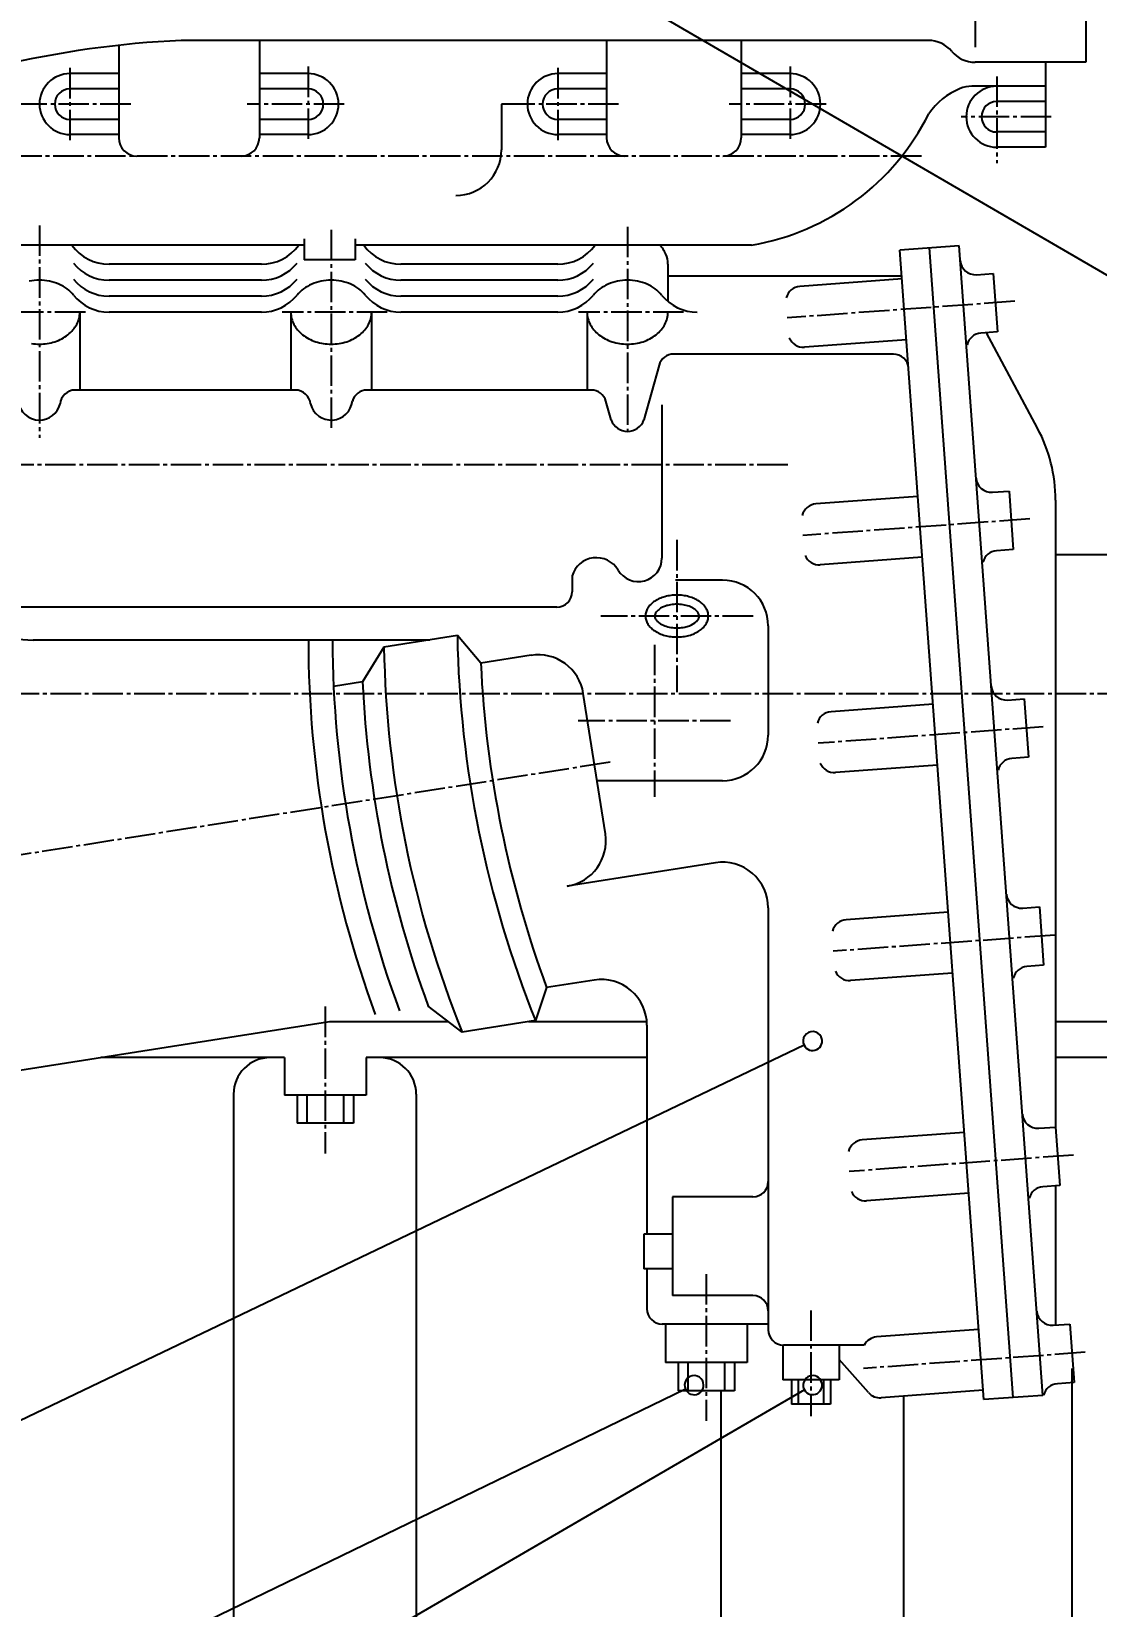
# Model space of a CAD drawing. Extents: x 332 to 10230, y 47 to 4650.
# Drawn here: x 1031 to 1380, y 3440 to 3957 of the extents above; entities that cross this region are included whole.
import ezdxf

# ---------------------------------------------------------------- set-up
doc = ezdxf.new("R2010")
doc.units = 0
doc.linetypes.add('GEN7', pattern=[13.75, 10, -1.25, 1.25, -1.25])
doc.layers.get('0').update_dxf_attribs({"linetype": 'CONTINUOUS'})
doc.layers.get('DEFPOINTS').update_dxf_attribs({"linetype": 'CONTINUOUS'})
for name, color, linetype in [('5', 3, 'CONTINUOUS'), ('LV-0', 7, 'CONTINUOUS'), ('LV-4', 3, 'CONTINUOUS'), ('LV-7', 4, 'GEN7')]:
    doc.layers.add(name, color=color, linetype=linetype)
doc.styles.get("Standard").update_dxf_attribs({"font": 'geniso.shx'})
doc.dimstyles.new('GEN-ISO', dxfattribs={"dimtxt": 3.5, "dimasz": 4, "dimexe": 1, "dimexo": 1, "dimgap": 0.6, "dimtad": 1, "dimtxsty": 'STANDARD', "dimcen": 0, "dimclrd": 256, "dimclre": 256, "dimclrt": 2, "dimazin": 3, "dimtp": 0.1, "dimtm": 0.1, "dimtfac": 0.71, "dimtdec": 3, "dimtmove": 0, "dimatfit": 3, "dimtzin": 0})

# ---------------------------------------------------------------- blocks, each defined once
blk = doc.blocks.new('*D93')
at = {"linetype": 'BYBLOCK'}
for p, q in [((1372.343572, 3517.653608), (1372.343572, 3018.354222)), ((772.104601, 3466.121217), (772.104601, 3018.354222)), ((1352.343572, 3023.354222), (792.104601, 3023.354222))]:
    blk.add_line(p, q, dxfattribs=at)
for points in [[(792.104601, 3026.687556), (792.104601, 3020.020889), (772.104601, 3023.354222)], [(1352.343572, 3026.687556), (1352.343572, 3020.020889), (1372.343572, 3023.354222)]]:
    blk.add_solid(points, dxfattribs=at)
at = {"layer": 'DEFPOINTS', "color": 0, "linetype": 'BYBLOCK'}
for p in [(1372.343572, 3522.653608), (772.104601, 3471.121217), (772.104601, 3023.354222)]:
    blk.add_point(p, dxfattribs=at)
at = {"color": 2, "linetype": 'BYBLOCK', "insert": (1070.44738, 3035.104222), "char_height": 17.5, "attachment_point": 5}
blk.add_mtext('ca. 615', dxfattribs=at)
blk = doc.blocks.new('*D94')
at = {"linetype": 'BYBLOCK'}
for p, q in [((1740.260601, 4007.154217), (1740.260601, 2966.508023)), ((772.104601, 3466.121217), (772.104601, 2966.508023)), ((792.104601, 2971.508023), (1720.260601, 2971.508023))]:
    blk.add_line(p, q, dxfattribs=at)
for points in [[(792.104601, 2974.841356), (792.104601, 2968.174689), (772.104601, 2971.508023)], [(1720.260601, 2974.841356), (1720.260601, 2968.174689), (1740.260601, 2971.508023)]]:
    blk.add_solid(points, dxfattribs=at)
at = {"layer": 'DEFPOINTS', "color": 0, "linetype": 'BYBLOCK'}
for p in [(1740.260601, 4012.154217), (772.104601, 3471.121217), (1740.260601, 2971.508023)]:
    blk.add_point(p, dxfattribs=at)
at = {"color": 2, "linetype": 'BYBLOCK', "insert": (1255.723187, 2983.259745), "char_height": 17.5, "attachment_point": 5}
blk.add_mtext('968.2', dxfattribs=at)
blk = doc.blocks.new('*D95')
at = {"linetype": 'BYBLOCK'}
for p, q in [((1794.604601, 3764.779217), (1794.604601, 2918.365117)), ((772.104601, 3466.121217), (772.104601, 2918.365117)), ((1774.604601, 2923.365117), (792.104601, 2923.365117))]:
    blk.add_line(p, q, dxfattribs=at)
for points in [[(792.104601, 2926.69845), (792.104601, 2920.031783), (772.104601, 2923.365117)], [(1774.604601, 2926.69845), (1774.604601, 2920.031783), (1794.604601, 2923.365117)]]:
    blk.add_solid(points, dxfattribs=at)
at = {"layer": 'DEFPOINTS', "color": 0, "linetype": 'BYBLOCK'}
for p in [(1794.604601, 3769.779217), (772.104601, 3471.121217), (772.104601, 2923.365117)]:
    blk.add_point(p, dxfattribs=at)
at = {"color": 2, "linetype": 'BYBLOCK', "insert": (1272.398, 2935.115117), "char_height": 17.5, "attachment_point": 5}
blk.add_mtext('1022.5', dxfattribs=at)
blk = doc.blocks.new('*D96')
at = {"linetype": 'BYBLOCK'}
for p, q in [((1901.604476, 3771.904096), (1901.604476, 2868.370564)), ((772.104601, 3466.121217), (772.104601, 2868.370564)), ((792.104601, 2873.370564), (1881.604476, 2873.370564))]:
    blk.add_line(p, q, dxfattribs=at)
for points in [[(792.104601, 2876.703897), (792.104601, 2870.03723), (772.104601, 2873.370564)], [(1881.604476, 2876.703897), (1881.604476, 2870.03723), (1901.604476, 2873.370564)]]:
    blk.add_solid(points, dxfattribs=at)
at = {"layer": 'DEFPOINTS', "color": 0, "linetype": 'BYBLOCK'}
for p in [(1901.604476, 3776.904096), (772.104601, 3471.121217), (1901.604476, 2873.370564)]:
    blk.add_point(p, dxfattribs=at)
at = {"color": 2, "linetype": 'BYBLOCK', "insert": (1335.391787, 2885.120564), "char_height": 17.5, "attachment_point": 5}
blk.add_mtext('1129.5', dxfattribs=at)
blk = doc.blocks.new('*D97')
at = {"linetype": 'BYBLOCK'}
for p, q in [((1936.604601, 3637.716217), (1936.604601, 2818.375992)), ((772.104601, 3466.121217), (772.104601, 2818.375992)), ((792.104601, 2823.375992), (1916.604601, 2823.375992))]:
    blk.add_line(p, q, dxfattribs=at)
for points in [[(792.104601, 2826.709326), (792.104601, 2820.042659), (772.104601, 2823.375992)], [(1916.604601, 2826.709326), (1916.604601, 2820.042659), (1936.604601, 2823.375992)]]:
    blk.add_solid(points, dxfattribs=at)
at = {"layer": 'DEFPOINTS', "color": 0, "linetype": 'BYBLOCK'}
for p in [(1936.604601, 3642.716217), (772.104601, 3471.121217), (1936.604601, 2823.375992)]:
    blk.add_point(p, dxfattribs=at)
at = {"color": 2, "linetype": 'BYBLOCK', "insert": (1346.508329, 2835.125992), "char_height": 17.5, "attachment_point": 5}
blk.add_mtext('1164.5', dxfattribs=at)
blk = doc.blocks.new('*D98')
at = {"linetype": 'BYBLOCK'}
for p, q in [((2010.604907, 3771.835106), (2010.604907, 2768.38144)), ((772.104601, 3466.121217), (772.104601, 2768.38144)), ((792.104601, 2773.38144), (1990.604907, 2773.38144))]:
    blk.add_line(p, q, dxfattribs=at)
for points in [[(792.104601, 2776.714773), (792.104601, 2770.048106), (772.104601, 2773.38144)], [(1990.604907, 2776.714773), (1990.604907, 2770.048106), (2010.604907, 2773.38144)]]:
    blk.add_solid(points, dxfattribs=at)
at = {"layer": 'DEFPOINTS', "color": 0, "linetype": 'BYBLOCK'}
for p in [(2010.604907, 3776.835106), (772.104601, 3471.121217), (2010.604907, 2773.38144)]:
    blk.add_point(p, dxfattribs=at)
at = {"color": 2, "linetype": 'BYBLOCK', "insert": (1374.299714, 2785.13144), "char_height": 17.5, "attachment_point": 5}
blk.add_mtext('1238.5', dxfattribs=at)

msp = doc.modelspace()

# ---------------------------------------------------------------- linework, layer by layer
at = {"layer": '5'}
for points in [[(1540.009646, 3785.786015, 1), (1545.413854, 3782.646423, 1), (1540.009646, 3785.786015), (445.122688, 4421.864101), (358.567469, 4421.864101)], [(1284.401526, 3623.790963, 1), (1290.038606, 3626.490191, 1), (1284.401526, 3623.790963), (444.215093, 3221.480806), (357.679559, 3221.480806)], [(1284.518109, 3510.619858, 1), (1289.922023, 3513.759957, 1), (1284.518109, 3510.619858), (444.725188, 3022.634174), (358.502987, 3022.634174)], [(1245.500135, 3510.826729, 1), (1251.124144, 3513.553086, 1), (1245.500135, 3510.826729), (444.725188, 3122.634174), (361.725188, 3122.634174)]]:
    msp.add_lwpolyline(points, format="xyb", dxfattribs=at)
at = {"layer": 'LV-0'}
for p, q in [((1376.942601, 4013.423217), (1376.942601, 3946.409217)), ((1059.401601, 3951.991217), (1059.401601, 3921.625217)), ((1325.212601, 3953.589217), (1079.918601, 3953.589217)), ((1105.587601, 3953.589217), (1105.587601, 3921.625217)), ((1219.576601, 3953.589217), (1219.576601, 3921.625217)), ((1263.796601, 3953.589217), (1263.796601, 3921.625217)), ((1376.942601, 3946.409217), (1340.563601, 3946.409217)), ((1363.663601, 3946.409217), (1363.663601, 3918.535217)), ((1059.401601, 3942.684217), (1043.401601, 3942.684217)), ((1121.587601, 3942.684217), (1105.587601, 3942.684217)), ((1219.576601, 3942.684217), (1203.576601, 3942.684217)), ((1279.796601, 3942.684217), (1263.796601, 3942.684217)), ((1059.401601, 3937.684217), (1043.401601, 3937.684217)), ((1121.587601, 3937.684217), (1105.587601, 3937.684217)), ((1219.576601, 3937.684217), (1203.576601, 3937.684217)), ((1279.796601, 3937.684217), (1263.796601, 3937.684217)), ((1363.663601, 3938.535217), (1339.448601, 3938.535217)), ((1033.401601, 3932.684217), (1023.616601, 3932.684217)), ((1193.576601, 3932.684217), (1185.067601, 3932.684217)), ((1185.067601, 3932.684217), (1185.067601, 3917.687217)), ((1363.663601, 3933.535217), (1347.663601, 3933.535217)), ((1059.401601, 3927.684217), (1043.401601, 3927.684217)), ((1121.587601, 3927.684217), (1105.587601, 3927.684217)), ((1219.576601, 3927.684217), (1203.576601, 3927.684217)), ((1279.796601, 3927.684217), (1263.796601, 3927.684217)), ((1059.401601, 3922.684217), (1043.401601, 3922.684217)), ((1121.587601, 3922.684217), (1105.587601, 3922.684217)), ((1219.576601, 3922.684217), (1203.576601, 3922.684217)), ((1279.796601, 3922.684217), (1263.796601, 3922.684217)), ((1363.663601, 3923.535217), (1347.663601, 3923.535217)), ((1363.663601, 3918.535217), (1347.663601, 3918.535217)), ((1120.327601, 3888.458217), (1120.327601, 3881.579217)), ((1137.033601, 3888.458217), (1137.033601, 3881.579217)), ((1120.327601, 3886.415217), (957.971601, 3886.415217)), ((1267.205601, 3886.415217), (1137.033601, 3886.415217)), ((1335.315601, 3886.190217), (1315.878601, 3884.773217)), ((1343.392601, 3507.430217), (1315.878601, 3884.773217)), ((1353.111601, 3508.138217), (1325.596601, 3885.482217)), ((1362.830601, 3508.847217), (1335.315601, 3886.190217)), ((1106.268601, 3880.105217), (1056.265601, 3880.105217)), ((1137.033601, 3881.579217), (1120.327601, 3881.579217)), ((1203.552601, 3880.105217), (1152.075601, 3880.105217)), ((1239.721601, 3880.169217), (1239.721601, 3867.888217)), ((1106.268601, 3874.864217), (1056.265601, 3874.864217)), ((1203.552601, 3874.864217), (1152.075601, 3874.864217)), ((1316.505601, 3876.175217), (1239.721601, 3876.175217)), ((1316.569601, 3875.293217), (1283.076601, 3872.851217)), ((1341.022601, 3876.682217), (1346.499601, 3877.082217)), ((1346.499601, 3877.082217), (1347.897601, 3857.909217)), ((1106.268601, 3869.623217), (1056.265601, 3869.623217)), ((1203.552601, 3869.623217), (1152.075601, 3869.623217)), ((1046.628601, 3864.383217), (1046.628601, 3838.833217)), ((1106.268601, 3864.383217), (1056.265601, 3864.383217)), ((1115.905601, 3864.383217), (1115.905601, 3838.833217)), ((1142.437601, 3864.383217), (1142.437601, 3838.833217)), ((1203.552601, 3864.383217), (1152.075601, 3864.383217)), ((1213.189601, 3864.383217), (1213.189601, 3838.833217)), ((1347.897601, 3857.909217), (1342.420601, 3857.510217)), ((1361.050601, 3826.311217), (1344.265601, 3857.644217)), ((1318.024601, 3855.337217), (1284.531601, 3852.895217)), ((1236.795601, 3846.951217), (1231.860601, 3829.007217)), ((1313.719601, 3850.625217), (1241.616601, 3850.625217)), ((1117.403601, 3838.833217), (1045.130601, 3838.833217)), ((1214.538601, 3838.833217), (1140.940601, 3838.833217)), ((1221.051601, 3829.007217), (1219.359601, 3835.159217)), ((1237.756601, 3833.920217), (1237.756601, 3783.693217)), ((1346.229601, 3805.266217), (1351.707601, 3805.666217)), ((1351.707601, 3805.666217), (1353.105601, 3786.493217)), ((1321.776601, 3803.877217), (1288.283601, 3801.435217)), ((1366.976601, 3802.700217), (1366.976601, 3596.255217)), ((1353.105601, 3786.493217), (1347.627601, 3786.094217)), ((1535.257601, 3784.787217), (1366.976601, 3784.787217)), ((1323.232601, 3783.921217), (1289.738601, 3781.478217)), ((1208.276601, 3777.846217), (1208.276601, 3772.590217)), ((1257.640601, 3776.434217), (1242.178601, 3776.434217)), ((1203.276601, 3767.590217), (1022.898601, 3767.590217)), ((1237.309601, 3767.182217), (1236.787601, 3766.834217)), ((1237.912601, 3767.507217), (1237.309601, 3767.182217)), ((1238.588601, 3767.799217), (1237.912601, 3767.507217)), ((1246.751601, 3761.485217), (1247.426601, 3761.777217)), ((1247.426601, 3761.777217), (1248.029601, 3762.102217)), ((1248.029601, 3762.102217), (1248.552601, 3762.450217)), ((1272.640601, 3761.434217), (1272.640601, 3725.596217)), ((1161.505601, 3756.781217), (1031.356601, 3756.781217)), ((1146.483601, 3754.419217), (1139.447601, 3743.050217)), ((1170.580601, 3758.207217), (1146.483601, 3754.419217)), ((1178.286601, 3749.155217), (1170.580601, 3758.207217)), ((1194.787601, 3751.749217), (1178.286601, 3749.155217)), ((1139.447601, 3743.050217), (1129.960601, 3741.558217)), ((1219.179601, 3693.169217), (1211.934601, 3739.260217)), ((1326.750601, 3735.673217), (1293.256601, 3733.231217)), ((1351.202601, 3737.062217), (1356.680601, 3737.462217)), ((1356.680601, 3737.462217), (1358.078601, 3718.289217)), ((1358.078601, 3718.289217), (1352.600601, 3717.890217)), ((1328.205601, 3715.717217), (1294.711601, 3713.275217)), ((1257.640601, 3710.596217), (1216.440601, 3710.596217)), ((1255.311601, 3683.665217), (1206.690601, 3676.022217)), ((1272.640601, 3668.847217), (1272.640601, 3530.363217)), ((1331.728601, 3667.393217), (1298.235601, 3664.951217)), ((1356.181601, 3668.782217), (1361.659601, 3669.182217)), ((1361.659601, 3669.182217), (1363.057601, 3650.009217)), ((1363.057601, 3650.009217), (1357.579601, 3649.609217)), ((1215.513601, 3645.147217), (1199.881601, 3642.690217)), ((1333.183601, 3647.437217), (1299.690601, 3644.994217)), ((1199.881601, 3642.690217), (1196.238601, 3631.853217)), ((1172.141601, 3628.065217), (1161.043601, 3636.585217)), ((1128.662601, 3631.495217), (969.667601, 3606.502217)), ((1167.673601, 3631.495217), (1128.662601, 3631.495217)), ((1196.238601, 3631.853217), (1172.141601, 3628.065217)), ((1232.843601, 3631.495217), (1193.958601, 3631.495217)), ((1232.843601, 3630.329217), (1232.843601, 3561.722217)), ((1451.417601, 3631.495217), (1366.976601, 3631.495217)), ((1113.803601, 3619.688217), (1053.548601, 3619.688217)), ((1113.803601, 3619.688217), (1113.803601, 3607.403217)), ((1140.609601, 3619.688217), (1140.609601, 3607.403217)), ((1232.843601, 3619.688217), (1140.609601, 3619.688217)), ((1425.703601, 3619.688217), (1366.976601, 3619.688217)), ((1140.609601, 3607.403217), (1113.803601, 3607.403217)), ((1117.956601, 3607.403217), (1117.956601, 3598.149217)), ((1121.206601, 3607.403217), (1121.206601, 3598.149217)), ((1133.206601, 3607.403217), (1133.206601, 3598.149217)), ((1136.456601, 3607.403217), (1136.456601, 3598.149217)), ((1136.456601, 3598.149217), (1117.956601, 3598.149217)), ((1336.998601, 3595.122217), (1303.505601, 3592.679217)), ((1361.451601, 3596.511217), (1366.929601, 3596.910217)), ((1366.929601, 3596.910217), (1368.327601, 3577.737217)), ((1368.327601, 3577.737217), (1362.849601, 3577.338217)), ((1366.976601, 3577.639217), (1366.976601, 3531.899217)), ((1241.195601, 3574.005217), (1241.195601, 3541.577217)), ((1267.640601, 3574.005217), (1241.195601, 3574.005217)), ((1338.453601, 3575.165217), (1304.960601, 3572.723217)), ((1231.860601, 3561.722217), (1231.860601, 3550.421217)), ((1241.195601, 3561.722217), (1231.860601, 3561.722217)), ((1241.195601, 3550.421217), (1231.860601, 3550.421217)), ((1232.843601, 3550.421217), (1232.843601, 3537.242217)), ((1267.640601, 3541.577217), (1241.195601, 3541.577217)), ((1272.640601, 3532.242217), (1237.843601, 3532.242217)), ((1238.891601, 3532.242217), (1238.891601, 3519.636217)), ((1265.696601, 3532.242217), (1265.696601, 3519.636217)), ((1366.166601, 3531.840217), (1371.644601, 3532.239217)), ((1371.644601, 3532.239217), (1373.042601, 3513.067217)), ((1341.714601, 3530.451217), (1308.220601, 3528.009217)), ((1277.393601, 3525.363217), (1277.393601, 3513.913217)), ((1304.166601, 3525.363217), (1277.640601, 3525.363217)), ((1295.921601, 3525.363217), (1295.921601, 3513.913217)), ((1305.562601, 3509.732217), (1295.921601, 3520.662217)), ((1265.696601, 3519.636217), (1238.891601, 3519.636217)), ((1243.043601, 3519.636217), (1243.043601, 3510.382217)), ((1246.293601, 3519.636217), (1246.293601, 3510.382217)), ((1258.293601, 3519.636217), (1258.293601, 3510.382217)), ((1261.543601, 3519.636217), (1261.543601, 3510.382217)), ((1261.543601, 3510.382217), (1243.043601, 3510.382217)), ((1295.921601, 3513.913217), (1277.393601, 3513.913217)), ((1280.263601, 3513.913217), (1280.263601, 3505.917217)), ((1282.510601, 3513.913217), (1282.510601, 3505.917217)), ((1290.804601, 3513.913217), (1290.804601, 3505.917217)), ((1293.051601, 3513.913217), (1293.051601, 3505.917217)), ((1343.169601, 3510.494217), (1309.675601, 3508.052217)), ((1373.042601, 3513.067217), (1367.564601, 3512.667217)), ((1293.051601, 3505.917217), (1280.263601, 3505.917217)), ((1362.830601, 3508.847217), (1343.392601, 3507.430217))]:
    msp.add_line(p, q, dxfattribs=at)
for centre, radius, start, end in [((1094.583601, 3632.840217), 321.084, 92.618, 103.401), ((1325.212601, 3943.589217), 10, 39.866, 90), ((1340.563601, 3956.409217), 10, 219.866, 270), ((1043.401601, 3932.684217), 10, 90, 270), ((1121.587601, 3932.684217), 10, 270, 90), ((1203.576601, 3932.684217), 10, 90, 270), ((1279.796601, 3932.684217), 10, 270, 90), ((1043.401601, 3932.684217), 5, 90, 270), ((1121.587601, 3932.684217), 5, 270, 90), ((1203.576601, 3932.684217), 5, 90, 270), ((1279.796601, 3932.684217), 5, 270, 90), ((1344.664601, 3915.990217), 23.586, 112.578, 145.078), ((1339.448601, 3928.535217), 10, 90, 112.578), ((1347.663601, 3928.535217), 10, 90, 180), ((1253.903601, 3965.110217), 79.811, 279.594, 333.495), ((1347.663601, 3928.535217), 5, 90, 180), ((1347.663601, 3928.535217), 10, 180, 270), ((1347.663601, 3928.535217), 5, 180, 270), ((1065.401601, 3921.625217), 6, 180, 270), ((1099.587601, 3921.625217), 6, 270, 0), ((1225.576601, 3921.625217), 6, 180, 270), ((1257.796601, 3921.625217), 6, 270, 0), ((1170.067601, 3917.687217), 15, 270, 0), ((1056.265601, 3895.105217), 15, 215.402, 270), ((1106.268601, 3895.105217), 15, 270, 324.598), ((1152.075601, 3895.105217), 15, 215.402, 270), ((1203.552601, 3895.105217), 15, 270, 324.598), ((1223.851561, 3878.784215), 11.047157, 136.30922, 141.121358), ((1229.902021, 3879.500298), 9.94433, 23.485085, 44.056144), ((1231.219451, 3880.086192), 8.502555, 0.559486, 23.401858), ((1056.265601, 3889.864217), 15, 218.744, 270), ((1106.268601, 3889.864217), 15, 270, 321.257), ((1152.075601, 3889.864217), 15, 218.744, 270), ((1203.552601, 3889.864217), 15, 270, 321.257), ((1340.660787, 3881.671668), 5.002553, 184.189363, 274.147582), ((1033.354976, 3858.235479), 16.628738, 89.984064, 101.433685), ((1033.369213, 3858.235979), 16.62824, 78.583501, 90.033122), ((1033.566339, 3859.216439), 15.628161, 66.673599, 78.580397), ((1034.34193, 3861.02556), 13.659801, 53.60684, 66.656157), ((1056.265601, 3884.623217), 15, 218.744, 270), ((1106.268601, 3884.623217), 15, 270, 321.257), ((1128.192644, 3861.031804), 13.654363, 113.378245, 126.427562), ((1128.967658, 3859.214939), 15.629601, 101.436469, 113.343267), ((1129.164976, 3858.235479), 16.628738, 89.984064, 101.433685), ((1129.179213, 3858.235979), 16.62824, 78.583501, 90.033122), ((1129.376339, 3859.216439), 15.628161, 66.673599, 78.580397), ((1130.15143, 3861.029932), 13.655985, 53.597646, 66.646963), ((1152.075601, 3884.623217), 15, 218.744, 270), ((1203.552601, 3884.623217), 15, 270, 321.257), ((1225.476144, 3861.027432), 13.658178, 113.369042, 126.41836), ((1226.251158, 3859.219733), 15.625001, 101.441752, 113.34855), ((1226.448476, 3858.230492), 16.633726, 89.982347, 101.431968), ((1226.463213, 3858.235979), 16.62824, 78.583501, 90.033122), ((1226.660339, 3859.216439), 15.628161, 66.673599, 78.580397), ((1227.43543, 3861.029932), 13.655985, 53.597646, 66.646963), ((1283.438063, 3867.866472), 4.997833, 94.147465, 165.956762), ((1035.624954, 3862.760887), 11.501677, 38.974942, 53.622685), ((1056.265601, 3879.383217), 15, 218.744, 270), ((1106.268601, 3879.383217), 15, 270, 321.257), ((1126.896077, 3862.771058), 11.485041, 126.375434, 141.023176), ((1131.433954, 3862.760887), 11.501677, 38.974942, 53.622685), ((1152.075601, 3879.383217), 15, 218.744, 270), ((1203.552601, 3879.383217), 15, 270, 321.257), ((1203.552601, 3879.383217), 15, 270, 321.257), ((1224.179577, 3862.774948), 11.482205, 126.388955, 141.036698), ((1228.717954, 3862.760887), 11.501677, 38.974942, 53.622685), ((1249.359601, 3879.383217), 15, 218.744, 270), ((1037.692368, 3864.540288), 8.955662, 332.299258, 345.805404), ((1038.311431, 3864.383973), 8.31717, 345.8036, 359.994788), ((1124.510046, 3864.418103), 8.604516, 180.232298, 208.055144), ((1133.501868, 3864.544511), 8.957184, 332.273856, 345.780003), ((1134.120931, 3864.379957), 8.31667, 345.831272, 0.02246), ((1221.793546, 3864.416084), 8.604008, 180.218869, 208.041715), ((1230.785868, 3864.544511), 8.957184, 332.273856, 345.780003), ((1231.404931, 3864.379957), 8.31667, 345.831272, 0.02246), ((1034.67014, 3867.217592), 13.044384, 297.719263, 308.25426), ((1035.641476, 3865.998592), 11.485737, 308.214278, 319.663899), ((1036.79312, 3865.022055), 9.9758, 319.65787, 332.250255), ((1125.745581, 3865.020587), 9.978353, 207.771437, 220.363821), ((1126.887751, 3865.993592), 11.478783, 220.372133, 231.821754), ((1127.870061, 3867.224438), 13.053521, 231.77177, 242.306767), ((1130.47964, 3867.223015), 13.048952, 297.706243, 308.24124), ((1131.450976, 3865.993604), 11.482128, 308.231634, 319.681255), ((1132.60212, 3865.022055), 9.9758, 319.65787, 332.250255), ((1223.029081, 3865.025118), 9.980908, 207.793117, 220.385502), ((1224.171751, 3865.993592), 11.478783, 220.372133, 231.821754), ((1225.154061, 3867.224438), 13.053521, 231.77177, 242.306767), ((1227.76364, 3867.223015), 13.048952, 297.706243, 308.24124), ((1228.734976, 3865.993604), 11.482128, 308.231634, 319.681255), ((1229.88612, 3865.022055), 9.9758, 319.65787, 332.250255), ((1342.779567, 3852.527973), 4.995158, 94.120993, 166.344867), ((1033.358603, 3870.572628), 16.671413, 261.093874, 270.027488), ((1033.367698, 3870.566727), 16.665511, 269.996226, 278.92984), ((1033.473821, 3869.933077), 16.023069, 278.906677, 288.069117), ((1033.826976, 3868.815892), 14.851448, 288.110674, 297.730711), ((1128.702842, 3868.818834), 14.852301, 242.320621, 251.940658), ((1129.062141, 3869.931577), 16.02161, 251.952652, 261.115092), ((1129.168603, 3870.572628), 16.671413, 261.093874, 270.027488), ((1129.177698, 3870.566727), 16.665511, 269.996226, 278.92984), ((1129.283821, 3869.933077), 16.023069, 278.906677, 288.069117), ((1129.636476, 3868.80995), 14.845956, 288.119636, 297.739673), ((1225.986342, 3868.812892), 14.846807, 242.311678, 251.931715), ((1226.345641, 3869.937817), 16.027698, 251.957863, 261.120303), ((1226.452103, 3870.566227), 16.665012, 261.092165, 270.02578), ((1226.461198, 3870.573128), 16.671911, 269.994509, 278.928123), ((1226.567821, 3869.933077), 16.023069, 278.906677, 288.069117), ((1226.920476, 3868.80995), 14.845956, 288.119636, 297.739673), ((1284.165855, 3857.879764), 4.997947, 202.387318, 274.196615), ((1241.616601, 3845.625217), 5, 90, 164.624), ((1313.719601, 3845.625217), 5, 4.17, 90), ((1045.130601, 3833.833217), 5, 90, 175.143), ((1117.403601, 3833.833217), 5, 4.857, 90), ((1140.940601, 3833.833217), 5, 90, 164.258), ((1214.538601, 3833.833217), 5, 15.376, 90), ((1033.362601, 3835.972217), 7, 186.415, 270), ((1033.362601, 3835.972217), 7, 270, 345.815), ((1129.171601, 3835.972217), 7, 194.185, 353.585), ((1226.455601, 3830.972217), 5.732, 199.983, 340.017), ((1316.976601, 3802.700217), 50, 0, 28.179), ((1345.867787, 3810.254668), 5.001555, 184.190196, 274.148415), ((1288.645063, 3796.450472), 4.997833, 94.147465, 165.956762), ((1289.374045, 3786.462573), 4.99767, 202.373865, 274.183162), ((1347.987067, 3781.112659), 4.994511, 94.127279, 166.351153), ((1216.218601, 3775.532217), 8.272, 30.62, 163.758), ((1230.006601, 3783.693217), 7.75, 210.62, 0), ((1257.640601, 3761.434217), 15, 0, 90), ((1203.276601, 3772.590217), 5, 270, 0), ((1240.037753, 3762.452515), 8.456288, 123.498488, 134.719486), ((1241.238351, 3760.645057), 10.626157, 113.897948, 123.517985), ((1242.117015, 3758.640665), 12.814667, 105.383311, 113.859219), ((1242.564622, 3756.973379), 14.540961, 97.551846, 105.341072), ((1242.666579, 3756.221324), 15.299893, 89.99992, 97.560219), ((1242.67419, 3756.221824), 15.299395, 82.468121, 90.028421), ((1242.775924, 3756.974879), 14.539502, 74.68736, 82.476586), ((1243.216686, 3758.635917), 12.82104, 66.150934, 74.626843), ((1244.102293, 3760.641615), 10.628525, 56.525648, 66.145685), ((1245.297949, 3762.450425), 8.460257, 45.302362, 56.52336), ((1031.356601, 3796.781217), 40, 230.5, 270), ((1237.007874, 3764.640154), 4.656274, 163.27388, 179.974623), ((1237.0225, 3764.649092), 4.670904, 180.084334, 196.785077), ((1237.637141, 3764.448965), 5.313941, 147.919969, 163.252323), ((1238.723156, 3763.772277), 6.593522, 134.671973, 147.949718), ((1237.140268, 3764.62016), 1.788803, 157.586244, 179.293494), ((1237.321446, 3764.694374), 1.970535, 181.516709, 212.720542), ((1237.941068, 3764.296873), 2.652381, 143.078375, 157.726117), ((1238.87987, 3765.626037), 3.78572, 211.834069, 228.07881), ((1239.475826, 3763.113214), 4.59047, 125.846098, 142.774793), ((1242.32856, 3757.987601), 10.500243, 102.160913, 110.865683), ((1242.618024, 3756.658246), 11.860745, 92.326254, 102.175061), ((1242.668116, 3756.069364), 12.451202, 83.055329, 92.446577), ((1242.808227, 3757.166416), 11.34526, 72.781552, 83.08784), ((1243.631397, 3759.726128), 8.656642, 59.46446, 72.970607), ((1244.982938, 3762.045704), 5.972095, 47.876574, 59.326195), ((1246.462835, 3763.658897), 3.783008, 31.86849, 48.113231), ((1247.399134, 3764.98756), 2.652381, 323.078375, 337.726117), ((1248.015965, 3764.59056), 1.972312, 1.500812, 32.704646), ((1248.199434, 3764.661666), 1.788273, 337.669594, 359.376844), ((1246.617341, 3763.775777), 6.590147, 32.073786, 45.351531), ((1247.700061, 3764.445536), 5.317044, 16.821232, 32.153586), ((1248.317202, 3764.638748), 4.6704, 0.042553, 16.743297), ((1248.331327, 3764.644279), 4.656274, 343.27388, 359.974623), ((1237.639641, 3764.835183), 5.315491, 196.784465, 212.116819), ((1238.72236, 3765.512953), 6.592853, 212.103114, 225.380859), ((1240.041753, 3766.828918), 8.456288, 225.280514, 236.501512), ((1241.237409, 3768.64876), 10.633758, 236.54106, 246.161097), ((1240.356263, 3767.238729), 5.972095, 227.876574, 239.326195), ((1242.123015, 3770.641769), 12.814667, 246.140781, 254.616689), ((1241.707805, 3769.558305), 8.656642, 239.46446, 252.970607), ((1242.530975, 3772.118018), 11.34526, 252.781552, 263.08784), ((1242.671086, 3773.215069), 12.451202, 263.055329, 272.446577), ((1242.721177, 3772.626188), 11.860745, 272.326254, 282.175061), ((1243.011141, 3771.303402), 10.50656, 282.1507, 290.855471), ((1243.222186, 3770.643769), 12.814667, 285.383311, 293.859219), ((1244.101351, 3768.645319), 10.631387, 293.882512, 303.502549), ((1245.864376, 3766.171219), 4.59047, 305.846098, 322.774793), ((1245.301949, 3766.826829), 8.45232, 303.520356, 314.741354), ((1246.616045, 3765.512157), 6.593522, 314.671973, 327.949718), ((1247.702061, 3764.835468), 5.313941, 327.919969, 343.252323), ((1478.077601, 3757.108217), 356.41, 180.053, 200.232), ((1485.975601, 3758.350217), 356.41, 180.252, 200.232), ((1502.832601, 3760.999217), 356.41, 181.058, 201.9), ((1526.930601, 3764.787217), 356.41, 181.058, 201.9), ((1242.563277, 3772.309555), 14.539502, 254.68736, 262.476586), ((1242.665012, 3773.06261), 15.299395, 262.468121, 270.028421), ((1242.673122, 3773.070677), 15.30746, 269.998048, 277.558347), ((1242.77508, 3772.30371), 14.533746, 277.557606, 285.346831), ((1534.300601, 3765.946217), 356.41, 182.7, 200.232), ((1197.116601, 3736.930217), 15, 8.933, 98.933), ((1495.462601, 3759.841217), 356.41, 182.7, 200.232), ((1350.840787, 3742.050668), 5.001555, 184.190196, 274.148415), ((1293.618063, 3728.246472), 4.997833, 94.147465, 165.956762), ((1257.640601, 3725.596217), 15, 270, 0), ((1352.960067, 3712.908659), 4.994511, 94.127279, 166.351153), ((1294.346355, 3718.259073), 4.997222, 202.38218, 274.191477), ((1204.361601, 3690.840217), 15, 278.933, 8.933), ((1257.640601, 3668.847217), 15, 0, 98.933), ((1355.819787, 3673.770668), 5.001555, 184.190196, 274.148415), ((1298.597063, 3659.966472), 4.997833, 94.147465, 165.956762), ((1217.843601, 3630.329217), 15, 0, 98.933), ((1299.326045, 3649.978573), 4.99767, 202.373865, 274.183162), ((1357.938382, 3644.628159), 4.993963, 94.119849, 166.343723), ((1361.089287, 3601.500168), 5.002091, 184.195493, 274.153713), ((1303.867063, 3587.694472), 4.997833, 94.147465, 165.956762), ((1267.640601, 3579.005217), 5, 270, 0), ((1304.594855, 3577.707764), 4.997947, 202.387318, 274.196615), ((1363.209067, 3572.356659), 4.994511, 94.127279, 166.351153), ((1267.640601, 3536.577217), 5, 0, 90), ((1237.843601, 3537.242217), 5, 180, 270), ((1365.804787, 3536.828668), 5.001555, 184.190196, 274.148415), ((1277.640601, 3530.363217), 5, 180, 270), ((1308.586887, 3523.019405), 5.003237, 94.198374, 152.065687), ((1367.924067, 3507.685659), 4.994511, 94.127279, 166.351153), ((1309.315693, 3513.045837), 5.006573, 221.441417, 274.122385)]:
    msp.add_arc(centre, radius, start, end, dxfattribs=at)
at = {"layer": 'LV-4'}
for p, q in [((1340.563601, 4009.271217), (1340.563601, 3951.321217)), ((1097.104601, 3607.688217), (1097.104601, 3304.480217)), ((1157.104601, 3607.688217), (1157.104601, 3291.150217)), ((1257.104601, 3510.382217), (1257.104601, 3271.604217)), ((1317.104601, 3508.594217), (1317.104601, 3271.604217))]:
    msp.add_line(p, q, dxfattribs=at)
for centre, start, end in [((1109.104601, 3607.688217), 90, 180), ((1145.104601, 3607.688217), 0, 90)]:
    msp.add_arc(centre, 12, start, end, dxfattribs=at)
at = {"layer": 'LV-7'}
for p, q in [((1043.401601, 3944.563217), (1043.401601, 3920.357217)), ((1121.587601, 3945.010217), (1121.587601, 3920.804217)), ((1203.576601, 3944.563217), (1203.576601, 3920.357217)), ((1279.796601, 3945.010217), (1279.796601, 3920.804217)), ((1347.663601, 3941.784217), (1347.663601, 3913.249217)), ((1063.362601, 3932.684217), (1031.559601, 3932.684217)), ((1133.429601, 3932.684217), (1101.626601, 3932.684217)), ((1223.537601, 3932.684217), (1191.733601, 3932.684217)), ((1291.638601, 3932.684217), (1259.835601, 3932.684217)), ((1365.525601, 3928.535217), (1335.969601, 3928.535217)), ((1322.922601, 3915.625217), (916.902601, 3915.625217)), ((1033.362601, 3892.880217), (1033.362601, 3823.111217)), ((1129.171601, 3891.406217), (1129.171601, 3826.059217)), ((1226.455601, 3892.389217), (1226.455601, 3825.076217)), ((1353.557601, 3867.959217), (1278.816601, 3862.509217)), ((1048.483601, 3864.383217), (1017.243601, 3864.383217)), ((1147.587601, 3864.383217), (1113.053601, 3864.383217)), ((1244.871601, 3864.383217), (1210.336601, 3864.383217)), ((1244.871601, 3864.383217), (1210.336601, 3864.383217)), ((1279.028601, 3814.267217), (962.610601, 3814.267217)), ((1358.520601, 3796.525217), (1284.024601, 3791.093217)), ((1242.669601, 3789.642217), (1242.669601, 3739.642217)), ((1267.669601, 3764.642217), (1217.669601, 3764.642217)), ((1235.299601, 3755.249217), (1235.299601, 3705.249217)), ((2353.282601, 3739.121217), (349.321601, 3739.121217)), ((1260.299601, 3730.249217), (1210.299601, 3730.249217)), ((1362.938601, 3728.281217), (1288.997601, 3722.889217)), ((1220.792601, 3716.665217), (840.325601, 3656.859217)), ((1366.873601, 3659.924217), (1293.976601, 3654.609217)), ((1127.206601, 3636.442217), (1127.206601, 3588.256217)), ((1372.841601, 3587.704217), (1299.246601, 3582.338217)), ((1252.293601, 3548.675217), (1252.293601, 3500.489217)), ((1286.657601, 3536.730217), (1286.657601, 3502.036217)), ((1376.726601, 3522.973217), (1303.961601, 3517.667217))]:
    msp.add_line(p, q, dxfattribs=at)

# ---------------------------------------------------------------- dimensions: what is measured, and where the dimension line sits
at = {"layer": '5'}
for base, p1, p2, override, picture, middle in [((1740.260601, 2971.508023), (772.104601, 3471.121217), (1740.260601, 4012.154217), {"dimscale": 5, "dimdec": 1, "dimpost": '<>'}, '*D94', (1255.723187, 2971.508023)), ((1901.604476, 2873.370564), (772.104601, 3471.121217), (1901.604476, 3776.904096), {"dimscale": 5, "dimpost": '<>'}, '*D96', (1335.391787, 2873.370564)), ((2010.604907, 2773.38144), (772.104601, 3471.121217), (2010.604907, 3776.835106), {"dimscale": 5, "dimpost": '<>'}, '*D98', (1374.299714, 2773.38144)), ((772.104601, 2923.365117), (1794.604601, 3769.779217), (772.104601, 3471.121217), {"dimscale": 5, "dimpost": '<>'}, '*D95', (1272.398, 2923.365117)), ((1936.604601, 2823.375992), (772.104601, 3471.121217), (1936.604601, 3642.716217), {"dimscale": 5, "dimpost": '<>'}, '*D97', (1346.508329, 2823.375992))]:
    dim = msp.add_linear_dim(base=base, p1=p1, p2=p2, dimstyle='GEN-ISO', override=override, dxfattribs=at)
    dim.commit()
    dim.dimension.update_dxf_attribs({"geometry": picture, "text_midpoint": middle, "dimtype": 160})
dim = msp.add_linear_dim(base=(772.104601, 3023.354222), p1=(1372.343572, 3522.653608), p2=(772.104601, 3471.121217), text='ca. 615', dimstyle='GEN-ISO', override={"dimscale": 5, "dimpost": '<>'}, dxfattribs=at)
dim.commit()
dim.dimension.update_dxf_attribs({"geometry": '*D93', "text_midpoint": (1070.44738, 3023.354222), "dimtype": 160})

doc.saveas('drawing.dxf')
